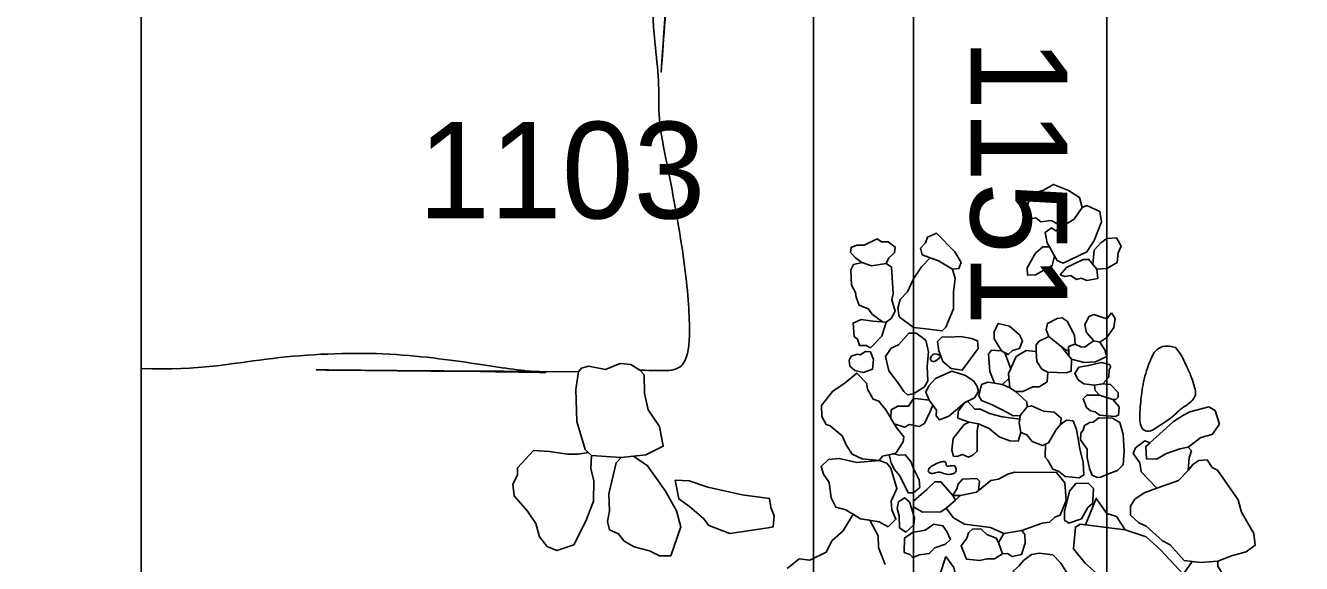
# Model space of a CAD drawing. Extents: x -471 to -328, y -279 to -247.
# Drawn here: x -451.2 to -437.98, y -269.8 to -264.24 of the extents above; entities that cross this region are included whole.
import ezdxf

# ---------------------------------------------------------------- set-up
doc = ezdxf.new("R2010")
doc.units = 0
for name, color, linetype in [('Bldg D Outline', 7, 'Continuous'), ('Building Outlines', 7, 'Continuous'), ('Limits of Excavation', 7, 'Continuous'), ('Pi Sunyer Trenches as Excavated', 7, 'Continuous'), ('Quadrat Labels', 7, 'Continuous'), ('Quadrats-Wheeler Box', 7, 'Continuous'), ('Stone', 7, 'Continuous')]:
    doc.layers.add(name, color=color, linetype=linetype)

msp = doc.modelspace()

# ---------------------------------------------------------------- linework, layer by layer
at = {"layer": 'Bldg D Outline'}
msp.add_lwpolyline([(-443.037, -256.75), (-406.037, -256.75), (-406.037, -274.75), (-443.037, -274.75)], close=True, dxfattribs=at)
at = {"layer": 'Building Outlines'}
msp.add_lwpolyline([(-443.037, -256.75), (-406.037, -256.75), (-406.037, -274.75), (-443.037, -274.75)], close=True, dxfattribs=at)
at = {"layer": 'Limits of Excavation'}
msp.add_lwpolyline([(-432, -255), (-446, -255), (-446, -262), (-450, -262), (-450, -273.423), (-450.756, -273.402), (-460.762, -273.131), (-470.758, -272.833), (-470.857, -276.824), (-460.87, -277.13), (-450.865, -277.401), (-440.655, -277.68), (-430.655, -277.953)], dxfattribs=at)
at = {"layer": 'Pi Sunyer Trenches as Excavated'}
for points in [[(-444.836, -267.803), (-444.699, -267.803), (-444.51, -267.82), (-444.356, -267.751), (-444.304, -267.459), (-444.356, -266.721), (-444.545, -265.691), (-444.648, -265.228), (-444.631, -264.901), (-444.665, -264.524), (-444.716, -264.078), (-444.665, -263.563), (-444.631, -262.773), (-444.648, -262), (-444.562, -261.554), (-444.373, -260.902), (-444.253, -260.387), (-444.287, -260.112), (-444.836, -267.803), (-444.287, -260.112)], [(-450, -267.785), (-449.384, -267.803), (-448.749, -267.665), (-447.531, -267.597), (-446.518, -267.734), (-445.9, -267.837), (-445.471, -267.82), (-450, -267.785), (-445.471, -267.82)]]:
    msp.add_open_spline(points, degree=3, dxfattribs=at)
at = {"layer": 'Quadrats-Wheeler Box'}
for p, q in [((-450, -262), (-450, -270)), ((-442, -270), (-442, -262)), ((-440, -262), (-440, -270))]:
    msp.add_line(p, q, dxfattribs=at)
at = {"layer": 'Stone'}
for points in [[(-440.805, -266.238), (-440.825, -266.103), (-440.781, -265.976), (-440.654, -265.94), (-440.551, -265.88), (-440.396, -265.944), (-440.281, -266.015), (-440.253, -266.119), (-440.336, -266.238), (-440.416, -266.286), (-440.503, -266.29), (-440.575, -266.254), (-440.682, -266.266), (-440.733, -266.226)], [(-440.253, -266.119), (-440.336, -266.238), (-440.416, -266.286), (-440.527, -266.361), (-440.527, -266.361), (-440.571, -266.329), (-440.638, -266.377), (-440.618, -266.484), (-440.515, -266.667), (-440.451, -266.695), (-440.205, -266.576), (-440.13, -266.46), (-440.054, -266.266), (-440.07, -266.159), (-440.205, -266.099)], [(-442.286, -266.697), (-442.435, -266.721), (-442.536, -266.687), (-442.606, -266.637), (-442.654, -266.586), (-442.647, -266.531), (-442.589, -266.509), (-442.512, -266.509), (-442.377, -266.444), (-442.332, -266.473), (-442.262, -266.473), (-442.192, -266.529), (-442.199, -266.589), (-442.257, -266.639)], [(-441.762, -266.384), (-441.858, -266.425), (-441.877, -266.483), (-441.928, -266.538), (-441.911, -266.608), (-441.742, -266.67), (-441.598, -266.757), (-441.531, -266.75), (-441.507, -266.687), (-441.572, -266.577)], [(-440, -266.75), (-440.102, -266.758), (-440.143, -266.707), (-440.13, -266.56), (-440.062, -266.484), (-440, -266.441), (-439.899, -266.433), (-439.851, -266.52), (-439.883, -266.588), (-439.891, -266.687)], [(-441.598, -266.757), (-441.742, -266.67), (-441.827, -266.639), (-441.918, -266.733), (-442, -266.858), (-442.062, -266.99), (-442.139, -267.07), (-442.163, -267.159), (-442.149, -267.25), (-442, -267.36), (-441.875, -267.375), (-441.706, -267.394), (-441.665, -267.358), (-441.586, -267.166), (-441.586, -266.993), (-441.569, -266.853)], [(-440.541, -266.622), (-440.567, -266.576), (-440.594, -266.527), (-440.662, -266.524), (-440.737, -266.592), (-440.825, -266.743), (-440.821, -266.818), (-440.737, -266.814), (-440.567, -266.719)], [(-442.233, -267.269), (-442.283, -267.305), (-442.322, -267.303), (-442.425, -267.226), (-442.469, -267.168), (-442.565, -267.13), (-442.596, -267.048), (-442.603, -266.997), (-442.642, -266.923), (-442.651, -266.762), (-442.623, -266.709), (-442.536, -266.687), (-442.435, -266.721), (-442.286, -266.697), (-442.228, -266.735), (-442.211, -267.009), (-442.226, -267.074), (-442.19, -267.192)], [(-440.483, -266.814), (-440.416, -266.739), (-440.245, -266.655), (-440.185, -266.655), (-440.102, -266.758), (-440.094, -266.854), (-440.205, -266.874), (-440.265, -266.85), (-440.312, -266.862), (-440.372, -266.822), (-440.435, -266.834)], [(-442.447, -267.572), (-442.493, -267.548), (-442.562, -267.548), (-442.582, -267.481), (-442.615, -267.454), (-442.627, -267.315), (-442.543, -267.279), (-442.423, -267.296), (-442.283, -267.305), (-442.329, -267.449)], [(-440.327, -267.532), (-440.333, -267.44), (-440.411, -267.295), (-440.461, -267.261), (-440.513, -267.266), (-440.614, -267.318), (-440.626, -267.384), (-440.6, -267.455), (-440.505, -267.528), (-440.432, -267.589), (-440.393, -267.606), (-440.395, -267.558)], [(-439.952, -267.21), (-439.914, -267.266), (-439.926, -267.36), (-440, -267.463), (-440.073, -267.511), (-440.133, -267.498), (-440.21, -267.412), (-440.228, -267.334), (-440.185, -267.248), (-440.133, -267.227), (-440, -267.27)], [(-441.973, -267.418), (-442.048, -267.418), (-442.158, -267.541), (-442.231, -267.574), (-442.291, -267.661), (-442.257, -267.81), (-442.156, -267.94), (-442.103, -268.022), (-442.062, -268.058), (-442, -268.046), (-441.889, -267.974), (-441.853, -267.914), (-441.86, -267.764), (-441.846, -267.611), (-441.872, -267.493)], [(-440.873, -267.497), (-440.904, -267.577), (-440.976, -267.597), (-441.02, -267.64), (-441.091, -267.601), (-441.166, -267.477), (-441.166, -267.406), (-441.123, -267.319), (-441.008, -267.346), (-440.904, -267.438)], [(-441.706, -267.457), (-441.752, -267.505), (-441.74, -267.601), (-441.697, -267.712), (-441.61, -267.784), (-441.497, -267.803), (-441.331, -267.579), (-441.338, -267.498), (-441.396, -267.474), (-441.516, -267.454), (-441.627, -267.461)], [(-440.366, -267.688), (-440.392, -267.655), (-440.468, -267.559), (-440.6, -267.455), (-440.701, -267.502), (-440.732, -267.539), (-440.732, -267.61), (-440.724, -267.714), (-440.671, -267.792), (-440.609, -267.822), (-440.42, -267.829), (-440.369, -267.813)], [(-440.073, -267.511), (-440.133, -267.498), (-440.171, -267.523), (-440.227, -267.565), (-440.267, -267.56), (-440.327, -267.532), (-440.395, -267.558), (-440.392, -267.655), (-440.366, -267.688), (-440.234, -267.721), (-440.115, -267.716), (-440, -267.662), (-440.02, -267.593)], [(-442.582, -267.637), (-442.647, -267.656), (-442.668, -267.697), (-442.661, -267.76), (-442.608, -267.805), (-442.519, -267.825), (-442.425, -267.791), (-442.416, -267.692), (-442.445, -267.613), (-442.497, -267.608), (-442.555, -267.644)], [(-440.995, -267.788), (-441.017, -267.838), (-441.013, -267.89), (-441.078, -267.951), (-441.162, -267.935), (-441.21, -267.815), (-441.224, -267.636), (-441.193, -267.594), (-441.091, -267.601), (-441.055, -267.621)], [(-440.609, -267.822), (-440.671, -267.792), (-440.724, -267.714), (-440.732, -267.61), (-440.833, -267.6), (-440.937, -267.659), (-441.017, -267.838), (-441.005, -267.984), (-440.944, -268.024), (-440.87, -268.024), (-440.765, -267.975), (-440.701, -267.975), (-440.618, -267.923)], [(-445.471, -267.82), (-445.498, -268.003), (-445.487, -268.335), (-445.403, -268.622), (-445.335, -268.685), (-445.028, -268.706), (-444.773, -268.678), (-444.593, -268.59), (-444.632, -268.385), (-444.748, -268.211), (-444.787, -268.045), (-444.791, -267.85), (-444.836, -267.803), (-444.929, -267.744), (-445.038, -267.734), (-445.19, -267.794), (-445.367, -267.762), (-445.441, -267.78)], [(-441.377, -267.916), (-441.464, -267.856), (-441.603, -267.813), (-441.774, -267.889), (-441.843, -267.964), (-441.875, -268.031), (-441.839, -268.111), (-441.764, -268.217), (-441.766, -268.274), (-441.733, -268.315), (-441.637, -268.277), (-441.473, -268.14), (-441.37, -268.089), (-441.329, -268.024), (-441.341, -267.971)], [(-439.975, -267.742), (-440.053, -267.723), (-440.188, -267.754), (-440.289, -267.772), (-440.331, -267.836), (-440.296, -267.902), (-440.239, -267.944), (-440.126, -267.958), (-440.041, -267.942), (-439.98, -267.876), (-439.976, -267.799), (-439.959, -267.763)], [(-442.356, -268.737), (-442.534, -268.721), (-442.635, -268.671), (-442.695, -268.582), (-442.74, -268.483), (-442.865, -268.378), (-442.906, -268.366), (-442.95, -268.281), (-442.954, -268.166), (-442.841, -268.022), (-442.709, -267.933), (-442.589, -267.834), (-442.488, -267.935), (-442.476, -268), (-442.418, -268.101), (-442.36, -268.123), (-442.288, -268.212), (-442.182, -268.392), (-442.103, -268.491), (-442.11, -268.544), (-442.185, -268.661), (-442.322, -268.693)], [(-440.944, -268.024), (-441.005, -267.984), (-441.078, -267.951), (-441.162, -267.935), (-441.231, -267.925), (-441.297, -267.949), (-441.325, -268.069), (-441.297, -268.116), (-441.193, -268.159), (-441.071, -268.218), (-440.969, -268.276), (-440.896, -268.272), (-440.824, -268.182), (-440.826, -268.131)], [(-440.041, -267.942), (-440.126, -267.958), (-440.121, -268.011), (-440.074, -268.062), (-439.938, -268.105), (-439.905, -268.104), (-439.881, -268.083), (-439.881, -268.034), (-439.962, -267.949)], [(-441.801, -268.164), (-441.839, -268.111), (-441.952, -268.099), (-442, -268.096), (-442.053, -268.173), (-442.163, -268.173), (-442.231, -268.214), (-442.235, -268.302), (-442.202, -268.359), (-442.094, -268.392), (-442.041, -268.366), (-441.944, -268.385), (-441.889, -268.354), (-441.827, -268.231)], [(-439.938, -268.105), (-440.074, -268.062), (-440.206, -268.06), (-440.246, -268.098), (-440.209, -268.19), (-440.168, -268.223), (-440.121, -268.234), (-440.075, -268.269), (-439.912, -268.281), (-439.877, -268.267), (-439.872, -268.18)], [(-440.889, -268.448), (-440.906, -268.347), (-440.901, -268.309), (-441.082, -268.286), (-441.215, -268.251), (-441.309, -268.206), (-441.367, -268.206), (-441.441, -268.124), (-441.473, -268.14), (-441.539, -268.225), (-441.542, -268.298), (-441.424, -268.34), (-441.328, -268.357), (-441.217, -268.406), (-441.113, -268.491), (-441.002, -268.533), (-440.918, -268.536)], [(-440.824, -268.182), (-440.896, -268.272), (-440.906, -268.347), (-440.889, -268.448), (-440.826, -268.472), (-440.772, -268.54), (-440.666, -268.581), (-440.605, -268.555), (-440.527, -268.422), (-440.48, -268.366), (-440.473, -268.298), (-440.545, -268.237), (-440.656, -268.225), (-440.778, -268.17)], [(-438.832, -268.362), (-438.878, -268.221), (-438.943, -268.182), (-439.138, -268.232), (-439.207, -268.268), (-439.308, -268.333), (-439.596, -268.593), (-439.589, -268.719), (-439.484, -268.723), (-439.383, -268.665), (-439.243, -268.615), (-439.156, -268.6), (-439.026, -268.499), (-438.907, -268.467)], [(-441.328, -268.357), (-441.424, -268.34), (-441.478, -268.366), (-441.591, -268.51), (-441.606, -268.63), (-441.586, -268.693), (-441.553, -268.694), (-441.494, -268.674), (-441.433, -268.701), (-441.384, -268.677), (-441.341, -268.641), (-441.342, -268.425)], [(-440.48, -268.366), (-440.527, -268.422), (-440.605, -268.555), (-440.636, -268.568), (-440.637, -268.703), (-440.609, -268.733), (-440.559, -268.828), (-440.499, -268.847), (-440.43, -268.903), (-440.286, -268.915), (-440.239, -268.886), (-440.244, -268.755), (-440.277, -268.632), (-440.313, -268.416), (-440.348, -268.328), (-440.418, -268.321)], [(-440.272, -268.522), (-440.268, -268.455), (-440.244, -268.422), (-440.23, -268.375), (-440.174, -268.345), (-440.141, -268.34), (-440.081, -268.296), (-439.942, -268.298), (-439.863, -268.345), (-439.83, -268.467), (-439.82, -268.641), (-439.83, -268.781), (-439.889, -268.842), (-440, -268.882), (-440.06, -268.91), (-440.098, -268.913), (-440.152, -268.887), (-440.178, -268.82), (-440.204, -268.707), (-440.202, -268.618)], [(-439.156, -268.6), (-439.243, -268.615), (-439.383, -268.665), (-439.484, -268.723), (-439.589, -268.719), (-439.596, -268.593), (-439.552, -268.553), (-439.607, -268.532), (-439.701, -268.607), (-439.726, -268.665), (-439.658, -268.762), (-439.643, -268.853), (-439.481, -269.022), (-439.257, -268.943), (-439.156, -268.842), (-439.145, -268.708), (-439.124, -268.636)], [(-445.335, -268.685), (-445.369, -268.653), (-445.473, -268.671), (-445.586, -268.671), (-445.77, -268.643), (-445.936, -268.632), (-446.103, -268.813), (-446.103, -268.887), (-446.149, -268.982), (-446.138, -269.103), (-446, -269.262), (-445.912, -269.389), (-445.873, -269.527), (-445.795, -269.626), (-445.696, -269.669), (-445.519, -269.608), (-445.395, -269.364), (-445.314, -269.159), (-445.311, -268.947), (-445.342, -268.82)], [(-444.9, -268.692), (-445.028, -268.706), (-445.081, -268.76), (-445.155, -269.081), (-445.151, -269.258), (-445.169, -269.368), (-445.151, -269.456), (-445.056, -269.495), (-444.996, -269.573), (-444.893, -269.63), (-444.734, -269.672), (-444.632, -269.722), (-444.515, -269.722), (-444.409, -269.425), (-444.455, -269.258), (-444.568, -269.053), (-444.755, -268.791)], [(-442.262, -269.424), (-442.356, -269.371), (-442.55, -269.34), (-442.702, -269.246), (-442.807, -269.219), (-442.854, -269.125), (-442.875, -268.963), (-442.933, -268.879), (-442.959, -268.8), (-442.881, -268.727), (-442.771, -268.716), (-442.587, -268.758), (-442.356, -268.737), (-442.278, -268.763), (-442.236, -268.816), (-442.173, -269.025), (-442.231, -269.157), (-442.225, -269.246), (-442.183, -269.345)], [(-442.253, -268.677), (-442.231, -268.762), (-442.202, -268.827), (-442.144, -268.897), (-442.057, -269.07), (-442, -269.073), (-441.937, -269.015), (-441.942, -268.938), (-442, -268.818), (-442.029, -268.748), (-442.086, -268.678), (-442.151, -268.683), (-442.212, -268.668)], [(-439.156, -268.842), (-439.257, -268.943), (-439.481, -269.022), (-439.611, -269.073), (-439.708, -269.138), (-439.755, -269.21), (-439.755, -269.304), (-439.668, -269.383), (-439.593, -269.415), (-439.423, -269.567), (-439.344, -269.61), (-439.199, -269.772), (-439.03, -269.794), (-438.85, -269.78), (-438.709, -269.722), (-438.557, -269.682), (-438.464, -269.614), (-438.478, -269.491), (-438.604, -269.271), (-438.64, -269.145), (-438.853, -268.838), (-438.907, -268.809), (-438.961, -268.73), (-439.048, -268.737), (-439.109, -268.777)], [(-441.664, -269.231), (-441.587, -269.329), (-441.473, -269.397), (-441.205, -269.43), (-441.066, -269.492), (-440.878, -269.463), (-440.668, -269.384), (-440.592, -269.376), (-440.536, -269.322), (-440.482, -269.301), (-440.42, -269.15), (-440.435, -268.967), (-440.52, -268.861), (-440.957, -268.856), (-441.024, -268.879), (-441.12, -268.931), (-441.202, -268.943), (-441.349, -269.065), (-441.513, -269.099)], [(-444.469, -268.94), (-444.43, -269.134), (-444.32, -269.212), (-444.175, -269.336), (-444.119, -269.41), (-443.903, -269.492), (-443.507, -269.435), (-443.455, -269.425), (-443.445, -269.308), (-443.477, -269.223), (-443.491, -269.131), (-443.777, -269.092), (-444.131, -269.014), (-444.325, -268.947)], [(-441.566, -269.146), (-441.664, -269.231), (-441.719, -269.268), (-441.907, -269.27), (-442, -269.218), (-442, -269.158), (-441.862, -269.037), (-441.779, -268.957), (-441.718, -268.957), (-441.593, -269.098)], [(-441.349, -269.065), (-441.513, -269.099), (-441.593, -269.098), (-441.553, -269.03), (-441.54, -268.981), (-441.494, -268.931), (-441.344, -268.924), (-441.318, -268.952), (-441.328, -269.047)], [(-440.144, -269.154), (-440.138, -269.026), (-440.192, -268.973), (-440.32, -268.975), (-440.385, -269.055), (-440.439, -269.264), (-440.436, -269.356), (-440.391, -269.386), (-440.262, -269.34), (-440.196, -269.222), (-440.148, -269.181)], [(-441.999, -269.401), (-442.082, -269.477), (-442.147, -269.433), (-442.15, -269.311), (-442.172, -269.235), (-442.158, -269.166), (-442.093, -269.123), (-442.042, -269.163), (-441.992, -269.329)], [(-442.098, -269.688), (-442.093, -269.54), (-442.01, -269.483), (-441.88, -269.457), (-441.792, -269.395), (-441.696, -269.413), (-441.655, -269.473), (-441.618, -269.553), (-441.67, -269.603), (-441.782, -269.641), (-441.839, -269.701), (-441.94, -269.714), (-442.007, -269.74), (-442.038, -269.711)], [(-439.208, -269.915), (-439.445, -269.661), (-439.593, -269.527), (-439.809, -269.455), (-440.274, -269.397), (-440.325, -269.426), (-440.343, -269.65), (-440.224, -269.801), (-440, -270), (-439.582, -270), (-439.405, -270.05), (-439.308, -270.086), (-439.258, -270.05), (-439.268, -270)], [(-441.121, -269.586), (-441.078, -269.702), (-441.163, -269.753), (-441.241, -269.753), (-441.313, -269.773), (-441.451, -269.758), (-441.509, -269.621), (-441.448, -269.542), (-441.431, -269.485), (-441.386, -269.445), (-441.3, -269.446), (-441.243, -269.502), (-441.145, -269.542)], [(-440.878, -269.463), (-441.066, -269.492), (-441.121, -269.586), (-441.078, -269.702), (-441.029, -269.699), (-440.978, -269.731), (-440.883, -269.711), (-440.844, -269.594), (-440.849, -269.502)], [(-441.667, -269.732), (-441.73, -269.919), (-441.784, -270.039), (-441.771, -270.153), (-441.686, -270.292), (-441.61, -270.292), (-441.556, -270.203), (-441.534, -270.058), (-441.584, -269.843)], [(-440.834, -270.514), (-440.916, -270.346), (-440.963, -270.252), (-440.972, -270.084), (-440.966, -269.88), (-440.907, -269.827), (-440.861, -269.773), (-440.779, -269.711), (-440.699, -269.696), (-440.558, -269.714), (-440.476, -269.8), (-440.407, -269.909), (-440.368, -270), (-440.349, -270.144), (-440.352, -270.276), (-440.382, -270.424), (-440.431, -270.509), (-440.536, -270.601), (-440.59, -270.638), (-440.677, -270.628), (-440.755, -270.587), (-440.817, -270.547)], [(-438.85, -269.78), (-439.03, -269.794), (-439.115, -269.783), (-439.268, -270), (-439.228, -270.198), (-439.149, -270.368), (-439.131, -270.472), (-439.062, -270.588), (-438.896, -270.945), (-438.799, -270.948), (-438.478, -270.858), (-438.366, -270.808), (-438.42, -270.66), (-438.543, -270.404), (-438.615, -270.274), (-438.709, -270.162), (-438.745, -270), (-438.85, -269.83)]]:
    msp.add_lwpolyline(points, close=True, dxfattribs=at)
for points in [[(-440.219, -269.404), (-439.809, -269.455), (-439.899, -269.318), (-440, -269.285), (-440.109, -269.13), (-440.219, -269.404)], [(-442.293, -269.812), (-442.362, -269.639), (-442.367, -269.518), (-442.453, -269.356), (-442.55, -269.34), (-442.626, -269.293), (-442.729, -269.466), (-442.844, -269.565), (-442.907, -269.686), (-443.075, -269.77), (-443.185, -269.754), (-443.311, -269.854)]]:
    msp.add_lwpolyline(points, dxfattribs=at)
for points in [[(-439.287, -267.569), (-439.379, -267.541), (-439.482, -267.569), (-439.538, -267.664), (-439.621, -267.895), (-439.649, -268.121), (-439.661, -268.28), (-439.657, -268.367), (-439.617, -268.431), (-439.55, -268.443), (-439.466, -268.383), (-439.391, -268.336), (-439.295, -268.268), (-439.244, -268.208), (-439.16, -268.157), (-439.097, -268.105), (-439.073, -268.046), (-439.097, -267.954), (-439.128, -267.859), (-439.184, -267.74), (-439.216, -267.66), (-439.287, -267.569), (-439.287, -267.569), (-439.287, -267.569)], [(-441.718, -267.656), (-441.781, -267.608), (-441.853, -267.688), (-441.786, -267.731), (-441.718, -267.656), (-441.718, -267.656), (-441.718, -267.656)], [(-441.579, -268.79), (-441.613, -268.793), (-441.659, -268.797), (-441.664, -268.785), (-441.659, -268.76), (-441.678, -268.745), (-441.728, -268.752), (-441.798, -268.785), (-441.843, -268.816), (-441.855, -268.853), (-441.819, -268.88), (-441.759, -268.856), (-441.719, -268.856), (-441.66, -268.884), (-441.603, -268.88), (-441.561, -268.861), (-441.554, -268.823), (-441.579, -268.79), (-441.579, -268.79), (-441.579, -268.79)]]:
    msp.add_open_spline(points, degree=3, dxfattribs=at)

# ---------------------------------------------------------------- texts
at = {"layer": 'Quadrat Labels'}
msp.add_text('1151', height=1, rotation=270, dxfattribs=at).set_placement((-441.409, -264.368))
msp.add_text('1103', height=1, dxfattribs=at).set_placement((-447.131, -266.232))

doc.saveas('drawing.dxf')
